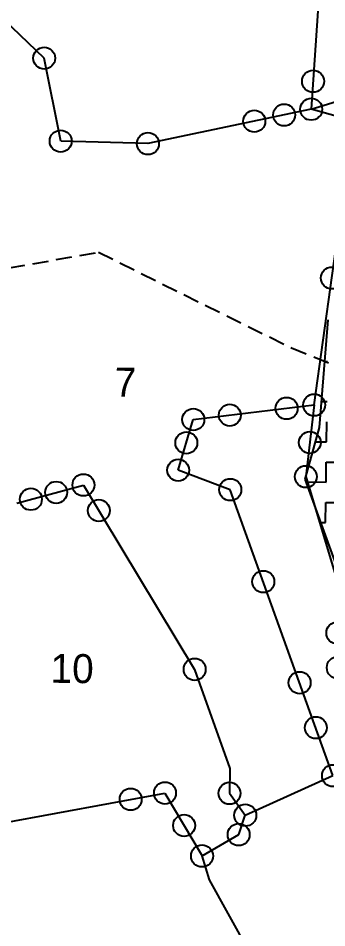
# Model space of a CAD drawing. Header units: metres. Extents: x 288131 to 289837, y 2081162 to 2084367.
# Drawn here: x 289059.9 to 289156.9, y 2082793.1 to 2083079.3 of the extents above; entities that cross this region are included whole.
import ezdxf
from ezdxf.enums import TextEntityAlignment as Align

# ---------------------------------------------------------------- set-up
doc = ezdxf.new("R2010")
doc.units = ezdxf.units.M
doc.header["$LTSCALE"] = 10
doc.header["$MEASUREMENT"] = 0
doc.linetypes.add('DASHED', pattern=[0.75, 0.5, -0.25])
for name, color, linetype in [('LINE_FOOTPATH', 1, 'DASHED'), ('POLY_HATCH', 12, 'Continuous'), ('POLY_PARCEL', 6, 'Continuous'), ('TEXT_PARCEL', 7, 'Continuous')]:
    doc.layers.add(name, color=color, linetype=linetype)
doc.styles.add('TEXT_MAP', font='')
doc.styles.get('TEXT_MAP').set_extended_font_data('Kruti Dev 050')

msp = doc.modelspace()

# ---------------------------------------------------------------- linework, layer by layer
for centre in [(289068.07, 2083066.7), (289152.59, 2083059.42), (289152.01, 2083050.62), (289134.1, 2083046.85), (289143.48, 2083048.82), (289073.24, 2083040.59), (289100.67, 2083039.81), (289158.5, 2082997.53), (289144.26, 2082956.53), (289152.94, 2082957.58), (289114.93, 2082953), (289126.4, 2082954.38), (289112.74, 2082945.67), (289151.56, 2082945.78), (289110.17, 2082937.07), (289150.31, 2082935.03), (289080.39, 2082932.4), (289071.83, 2082930.07), (289126.55, 2082930.93), (289063.88, 2082927.92), (289085.23, 2082924.37), (289136.94, 2082902), (289160.21, 2082885.87), (289160.35, 2082874.95), (289115.36, 2082874.4), (289148.36, 2082870.2), (289153.44, 2082856.06), (289158.85, 2082840.97), (289106.03, 2082835.49), (289126.32, 2082835.42), (289095.25, 2082833.51), (289131.27, 2082828.51), (289112.04, 2082825.28), (289129.2, 2082822.42), (289117.68, 2082815.7)]:
    msp.add_circle(centre, 3.45)
at = {"layer": 'LINE_FOOTPATH'}
for p, q in [((289012.74, 2082992.93), (289085.12, 2083005.63)), ((289085.12, 2083005.63), (289145.82, 2082975.52)), ((289145.82, 2082975.52), (289167.17, 2082966.95))]:
    msp.add_line(p, q, dxfattribs=at)
at = {"layer": 'POLY_HATCH'}
for p, q in [((289154.58, 2082950.46), (289157.38, 2082984.35)), ((289150.09, 2082934.27), (289154.58, 2082950.46)), ((289159.8, 2082907.4), (289150.09, 2082934.27))]:
    msp.add_line(p, q, dxfattribs=at)
at = {"layer": 'POLY_HATCH', "linetype": 'Continuous'}
for p, q in [((289156.3, 2082971.32), (289157.13, 2082971.31)), ((289155.26, 2082958.65), (289156.98, 2082958.63)), ((289156.83, 2082945.96), (289156.9, 2082952.3)), ((289153.34, 2082946), (289156.83, 2082945.96)), ((289156.67, 2082933.29), (289156.75, 2082939.62)), ((289156.75, 2082939.62), (289163.09, 2082939.55)), ((289150.41, 2082933.36), (289156.67, 2082933.29)), ((289156.52, 2082920.62), (289156.6, 2082926.95)), ((289156.6, 2082926.95), (289162.93, 2082926.88)), ((289155.02, 2082920.63), (289156.52, 2082920.62))]:
    msp.add_line(p, q, dxfattribs=at)
at = {"layer": 'POLY_PARCEL'}
for p, q in [((289152.01, 2083050.62), (289326.67, 2083104.76)), ((289068.07, 2083066.7), (289033.71, 2083099.56)), ((289154.8, 2083092.62), (289152.01, 2083050.62)), ((289073.24, 2083040.59), (289068.07, 2083066.7)), ((289152.01, 2083050.62), (289100.67, 2083039.81)), ((289185.04, 2083041.27), (289152.01, 2083050.62)), ((289100.67, 2083039.81), (289073.24, 2083040.59)), ((289152.94, 2082957.58), (289161.44, 2083018.71)), ((289114.93, 2082953), (289152.94, 2082957.58)), ((289152.94, 2082957.58), (289150.31, 2082935.03)), ((289110.17, 2082937.07), (289114.93, 2082953)), ((289126.55, 2082930.93), (289110.17, 2082937.07)), ((289150.31, 2082935.03), (289159.99, 2082902.93)), ((289059.42, 2082926.71), (289080.39, 2082932.4)), ((289080.39, 2082932.4), (289115.36, 2082874.4)), ((289158.85, 2082840.97), (289126.55, 2082930.93)), ((289115.36, 2082874.4), (289126.42, 2082843.19)), ((289126.42, 2082843.19), (289126.32, 2082835.42)), ((289131.27, 2082828.51), (289158.85, 2082840.97)), ((289054.71, 2082826.05), (289106.03, 2082835.49)), ((289106.03, 2082835.49), (289117.68, 2082815.7)), ((289126.32, 2082835.42), (289131.27, 2082828.51)), ((289129.2, 2082822.42), (289131.27, 2082828.51)), ((289117.68, 2082815.7), (289129.2, 2082822.42)), ((289120, 2082808.24), (289117.68, 2082815.7)), ((289148.2, 2082757.64), (289120, 2082808.24))]:
    msp.add_line(p, q, dxfattribs=at)

# ---------------------------------------------------------------- texts
at = {"layer": 'TEXT_PARCEL', "style": 'TEXT_MAP'}
for s, height, p in [('7', 9.12, (289093.61, 2082964.75)), ('10', 9.125, (289076.85, 2082874.68))]:
    msp.add_text(s, height=height, rotation=359.3123, dxfattribs=at).set_placement(p, align=Align.MIDDLE)

doc.saveas('drawing.dxf')
